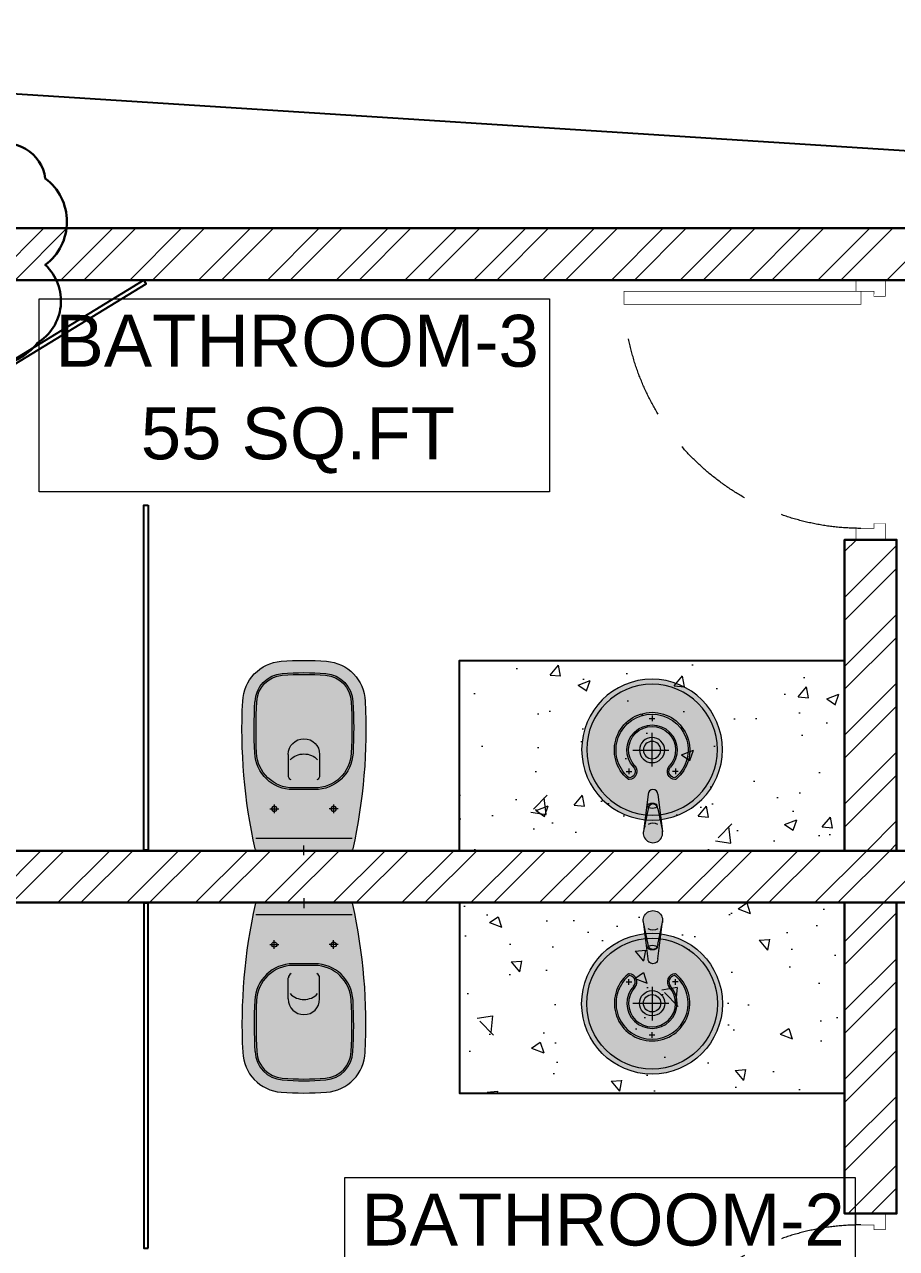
# Model space of a CAD drawing. Header units: inches. Extents: x 16106347 to 16308397, y -515360 to -420631.
# Drawn here: x 16157215 to 16159735, y -483675 to -480138 of the extents above; entities that cross this region are included whole.
import ezdxf

# ---------------------------------------------------------------- set-up
doc = ezdxf.new("R2010")
doc.units = ezdxf.units.IN
doc.header["$LTSCALE"] = 1000
doc.header["$MEASUREMENT"] = 0
doc.linetypes.add('DASHED2', pattern=[0.375, 0.25, -0.125])
doc.layers.get('0').update_dxf_attribs({"color": 1})
for name, color, linetype, lineweight in [('$TD_AUDIT_GENERATED_(12FAFF)', 37, 'Continuous', 20), ('Dimension', 18, 'Continuous', 5), ('DOOR', 251, 'Continuous', 20), ('HA', 253, 'Continuous', 5), ('SANITARY', 251, 'Continuous', 13), ('stone', 251, 'Continuous', 18), ('WALL', 7, 'Continuous', 30)]:
    doc.layers.add(name, color=color, linetype=linetype, lineweight=lineweight)
for name, color, linetype in [('00', 252, 'Continuous'), ('ARH-FURNITURE', 252, 'Continuous'), ('DIEN HOA', 111, 'Continuous'), ('TEXT', 7, 'Continuous')]:
    doc.layers.add(name, color=color, linetype=linetype)
doc.styles.add('ARIAL', font='ARIALN.TTF')
doc.styles.add('ROMANS', font='simplex.shx', dxfattribs={"width": 0.7})
doc.dimstyles.new('dim100', dxfattribs={"dimtxt": 250, "dimasz": 250, "dimexe": 200, "dimexo": 200, "dimgap": 100, "dimtad": 1, "dimdec": 0, "dimzin": 0, "dimdsep": 46, "dimtxsty": 'ROMANS', "dimcen": 0, "dimclrd": 5, "dimclre": 5, "dimclrt": 4, "dimadec": 0, "dimazin": 0, "dimtfac": 1, "dimtdec": 0, "dimtix": 1, "dimtofl": 0, "dimtmove": 2, "dimatfit": 3, "dimfxl": 0, "dimtolj": 1, "dimtzin": 0, "dimlwd": -1, "dimlwe": -1, "dimarcsym": 0})
pattern_1 = [(45, (20506.6113, 338131.157), (-3.97747564, 3.97747564), []), (45, (20509.263, 338131.157), (-3.97747564, 3.97747564), [])]

# ---------------------------------------------------------------- blocks, each defined once
blk = doc.blocks.new('FGHFGHH')
blk.add_hatch(color=7).paths.add_polyline_path([(366344.89, -2950.85, 0.382178), (366349.52, -2955.31, 0.068296), (366366.57, -2953.87, 0.314441), (366366.79, -2953.58), (366366.79, -2942.89, 0.314441), (366366.57, -2942.6, 0.068296), (366349.52, -2941.15, 0.381451), (366344.89, -2945.6, 0.036994)])
at = {"layer": 'SANITARY'}
for p, q in [((366365.38, -2953.8, 0.32), (366365.38, -2942.68, 0.32)), ((366355.66, -2946.42, 0.32), (366358.09, -2946.42, 0.32)), ((366359.53, -2949.47, 0.32), (366359.53, -2946.98, 0.32)), ((366359.73, -2949.47, 0.32), (366359.73, -2946.98, 0.32)), ((366355.66, -2950.04, 0.32), (366358.09, -2950.04, 0.32))]:
    blk.add_line(p, q, dxfattribs=at)
at = {"layer": 'SANITARY', "ltscale": 2}
for p, q in [((366361.45, -2944.8, 0.32), (366362.45, -2944.8, 0.32)), ((366361.95, -2944.3, 0.32), (366361.95, -2945.31, 0.32)), ((366367.3, -2948.23, 0.32), (366366.17, -2948.23, 0.32)), ((366361.45, -2951.66, 0.32), (366362.45, -2951.66, 0.32)), ((366361.95, -2952.17, 0.32), (366361.95, -2951.16, 0.32))]:
    blk.add_line(p, q, dxfattribs=at)
at = {"layer": 'SANITARY'}
blk.add_lwpolyline([(366366.79, -2942.89, 0.314441), (366366.57, -2942.6, 0.068296), (366349.52, -2941.15, 0.381451), (366344.89, -2945.6, 0.036994), (366344.89, -2950.85, 0.382178), (366349.52, -2955.31, 0.068296), (366366.57, -2953.87, 0.314441), (366366.79, -2953.58)], format="xyb", close=True, dxfattribs=at)
for centre in [(366361.95, -2944.8, 0.32), (366361.95, -2951.66, 0.32)]:
    blk.add_circle(centre, 0.303, dxfattribs=at)
for centre, radius, start, end in [((366349.7, -2945.97, 0.32), 3.4, 92.1187, 175.6363), ((366349.7, -2945.97, 0.32), 3.2, 92.1187, 175.6363), ((366352.77, -3004.07, 0.32), 61.59, 87.467, 92.974), ((366352.77, -3004.07, 0.32), 61.59, 87.467, 92.974), ((366352.77, -3004.07, 0.32), 61.38, 87.467, 92.974), ((366355.29, -2946.98, 0.32), 4.24, 0, 87.467), ((366355.29, -2946.98, 0.32), 4.44, 0, 87.467), ((366355.29, -2946.98, 0.32), 4.44, 0, 87.467), ((366380.28, -2948.24, 0.32), 34.07, 175.7435, 184.2165), ((366380.28, -2948.24, 0.32), 33.87, 175.7435, 184.2165), ((366355.66, -2948.23, 0.32), 1.81, 90, 270), ((366357.66, -2948.16, 0.32), 2.05, 132.5285, 181.9995), ((366358.09, -2946.98, 0.32), 0.553, 25.0517, 90), ((366357.66, -2948.3, 0.32), 2.05, 178.0005, 227.4715), ((366355.29, -2949.47, 0.32), 4.24, 272.9955, 0), ((366355.29, -2949.47, 0.32), 4.44, 272.9955, 0), ((366358.09, -2949.49, 0.32), 0.553, 270, 334.9483), ((366349.7, -2950.49, 0.32), 3.4, 184.3637, 267.8813), ((366349.7, -2950.49, 0.32), 3.2, 184.3637, 267.8813), ((366352.61, -2898.28, 0.32), 55.7, 266.8692, 272.9955), ((366352.61, -2898.28, 0.32), 55.5, 266.8692, 272.9955)]:
    blk.add_arc(centre, radius, start, end, dxfattribs=at)
blk = doc.blocks.new('WASHBASIN2')
blk.add_hatch(color=256).paths.add_polyline_path([(374417.49, 232.04, 1), (374400.96, 232.04, 1)])
at = {"layer": 'SANITARY', "ltscale": 30}
for p, q in [((374406.16, 234.59), (374406.83, 234.59)), ((374406.49, 234.26), (374406.49, 234.93)), ((374412.29, 234.59), (374411.62, 234.59)), ((374411.96, 234.26), (374411.96, 234.93)), ((374409.22, 234.01), (374409.22, 230.08)), ((374406.98, 232.09), (374411.17, 232.09)), ((374409.22, 228.04), (374409.22, 228.71)), ((374408.89, 228.38), (374409.56, 228.38))]:
    blk.add_line(p, q, dxfattribs=at)
at = {"layer": 'SANITARY'}
for centre, radius in [((374409.22, 232.04), 8.27), ((374409.22, 232.09), 1.48), ((374409.22, 232.09), 1.02)]:
    blk.add_circle(centre, radius, dxfattribs=at)
at = {"layer": 'SANITARY', "ltscale": 50}
blk.add_circle((374409.22, 232.04), 7.68, dxfattribs=at)
at = {"layer": 'SANITARY', "ltscale": 5}
for centre, radius, start, end in [((374409.22, 232.09), 4.43, 129.5837, 50.4163), ((374409.22, 232.09), 4.23, 130.7532, 49.2468), ((374406.53, 235.35), 0.197, 87.2096, 129.5837), ((374406.59, 235.14), 0.197, 79.7742, 130.7532), ((374406.49, 234.59), 0.953, 318.6274, 87.2096), ((374406.49, 234.59), 0.756, 318.6274, 79.7742), ((374411.96, 234.59), 0.953, 92.7904, 221.3726), ((374411.96, 234.59), 0.756, 100.2258, 221.3726), ((374411.86, 235.14), 0.197, 49.2468, 100.2258), ((374411.92, 235.35), 0.197, 50.4163, 92.7904), ((374409.22, 232.09), 2.95, 137.0872, 42.9128), ((374409.22, 232.09), 2.76, 137.0872, 42.9128)]:
    blk.add_arc(centre, radius, start, end, dxfattribs=at)
at = {"layer": 'SANITARY'}
blk.add_ellipse((374409.25, 238.63), major_axis=(-0.557, 0), ratio=0.499592, dxfattribs=at)
blk = doc.blocks.new('GFHFGH')
blk.add_hatch(color=256).paths.add_polyline_path([(365929.69, -1585.89, -0.002503), (365929.69, -1585.88), (365930.24, -1583.28, -1), (365931.37, -1583.28), (365931.91, -1585.88), (365931.92, -1585.89, -1.22444)])
at = {"layer": 'HA'}
for points in [[(365930.24, -1583.28, -1), (365931.37, -1583.28), (365931.9, -1585.83), (365931.37, -1581.58, 1), (365930.24, -1581.58), (365929.7, -1585.83)], [(365929.69, -1585.89, -0.002503), (365929.69, -1585.88), (365930.24, -1583.28, -1), (365931.37, -1583.28), (365931.91, -1585.88), (365931.92, -1585.89, -1.22444)]]:
    blk.add_hatch(color=256, dxfattribs=at).paths.add_polyline_path(points)
at = {"layer": 'SANITARY', "color": 7, "ltscale": 0.5}
for p, q in [((365930.24, -1581.58), (365929.69, -1585.98)), ((365931.37, -1581.58), (365931.92, -1585.98)), ((365930.24, -1583.28), (365929.69, -1585.89)), ((365931.37, -1583.28), (365931.92, -1585.89))]:
    blk.add_line(p, q, dxfattribs=at)
for centre, radius, start, end in [((365930.8, -1581.58), 0.568, 0, 180), ((365930.8, -1583.28), 0.568, 0, 180), ((365930.8, -1586.12), 1.14, 60.0024, 119.9976), ((365930.8, -1586.12), 1.14, 167.9035, 12.0965)]:
    blk.add_arc(centre, radius, start, end, dxfattribs=at)
blk = doc.blocks.new('RETRET')
at = {"layer": 'ARH-FURNITURE', "xscale": -1, "rotation": 37.20011218496123}
blk.add_blockref('WASHBASIN2', (449057.8, 201303.56), dxfattribs=at)
at = {"layer": 'ARH-FURNITURE', "rotation": 217.2001121849607}
blk.add_blockref('GFHFGH', (443117.17, 195106.67), dxfattribs=at)
blk = doc.blocks.new('800mm wide flush door')
at = {"layer": 'DOOR', "const_width": 2}
for points in [[(35, 75), (34.9, 805), (74.9, 805), (75, 75)], [(50, 35), (35, 34.9), (35, 89.9), (0, 89.9), (0, -0.1), (50, 0)], [(750, 35), (765, 35), (765, 90), (800, 90), (800, 0), (750, 0)]]:
    blk.add_lwpolyline(points, close=True, dxfattribs=at)
at = {"layer": 'DOOR', "linetype": 'DASHED2'}
blk.add_arc((32.9, 74.1), 732.1, 0.0672, 86.714, dxfattribs=at)
blk = doc.blocks.new('zw$8369')
at = {"layer": 'HA'}
h = blk.add_hatch(dxfattribs=at)
h.set_pattern_fill('ANSI32', color=251, scale=15, angle=360, style=0)
h.set_pattern_definition(pattern_1)
h.paths.add_polyline_path([(-1528.63, 71.01), (-1681.63, 71.01), (-1681.63, 65.01), (-1528.63, 65.01)])
h = blk.add_hatch(dxfattribs=at)
h.set_pattern_fill('ANSI32', color=251, scale=15, angle=360, style=0)
h.set_pattern_definition(pattern_1)
h.paths.add_polyline_path([(-1561.63, 35.01), (-1555.63, 35.01), (-1555.63, -0.93), (-1561.63, -0.93)])
h = blk.add_hatch(dxfattribs=at)
h.set_pattern_fill('AR-CONC', color=251, scale=2, angle=360)
h.set_pattern_definition([(50, (-360790.777, 8651.511), (14.34520365, -1.2550427), [1.5, -16.5]), (355, (-360790.777, 8651.511), (-2.7750267, 15.0438427), [1.2, -13.2]), (100.4514445, (-360789.581, 8651.407), (11.57017693, 13.7887998), [1.27480384, -14.02284224]), (46.1842, (-360790.777, 8655.511), (21.3448266, -3.3103856), [2.25, -24.75]), (96.6356355, (-360788.998, 8655.236), (18.6932389, 19.482372), [1.9122068, -21.0342752]), (351.184164, (-360790.777, 8655.511), (18.6932389, 19.482372), [1.8, -19.8]), (21, (-360788.777, 8654.511), (11.93814104, -8.0523778), [1.5, -16.5]), (326, (-360788.777, 8654.511), (4.86630664, 14.5030009), [1.2, -13.2]), (71.4514447, (-360787.782, 8653.84), (16.80444753, 6.45062306), [1.2748038, -14.02284224]), (37.5, (-360790.777, 8651.5115), (0.24319711, 6.65787708), [0, -13.04, 0, -13.4, 0, -13.25]), (7.5, (-360790.777, 8651.5115), (5.26139075, 7.88823424), [0, -7.64, 0, -12.74, 0, -5.05]), (327.5, (-360795.237, 8651.5115), (10.67644872, -0.451097435), [0, -5, 0, -15.6, 0, -20.7]), (317.5, (-360797.237, 8651.5115), (11.66372339, 2.00209965), [0, -6.5, 0, -10.36, 0, -14.7])])
h.paths.add_polyline_path([(-1606.13, -0.93), (-1606.13, 21.07), (-1561.63, 21.07), (-1561.63, -0.93)])
h = blk.add_hatch(dxfattribs=at)
h.set_pattern_fill('ANSI32', color=251, scale=15, angle=360, style=0)
h.set_pattern_definition(pattern_1)
h.paths.add_polyline_path([(-1681.63, -0.93), (-1459.63, -0.93), (-1459.63, -6.93), (-1681.63, -6.93)])
h = blk.add_hatch(dxfattribs=at)
h.set_pattern_fill('AR-CONC', color=251, scale=2, angle=360)
h.set_pattern_definition([(310, (-360790.777, -8659.362), (14.34520365, 1.2550427), [1.5, -16.5]), (5, (-360790.777, -8659.362), (-2.7750267, -15.0438427), [1.2, -13.2]), (259.5485555, (-360789.581, -8659.257), (11.57017693, -13.7887998), [1.27480384, -14.02284224]), (313.8158, (-360790.777, -8663.362), (21.3448266, 3.3103856), [2.25, -24.75]), (263.3643645, (-360788.998, -8663.086), (18.6932389, -19.482372), [1.9122068, -21.0342752]), (8.815836, (-360790.777, -8663.362), (18.6932389, -19.482372), [1.8, -19.8]), (339, (-360788.777, -8662.362), (11.93814104, 8.0523778), [1.5, -16.5]), (34, (-360788.777, -8662.362), (4.86630664, -14.5030009), [1.2, -13.2]), (288.5485553, (-360787.782, -8661.691), (16.80444753, -6.45062306), [1.2748038, -14.02284224]), (322.5, (-360790.777, -8659.362), (0.24319711, -6.65787708), [0, -13.04, 0, -13.4, 0, -13.25]), (352.5, (-360790.777, -8659.362), (5.26139075, -7.88823424), [0, -7.64, 0, -12.74, 0, -5.05]), (32.5, (-360795.237, -8659.362), (10.67644872, 0.451097435), [0, -5, 0, -15.6, 0, -20.7]), (42.5, (-360797.237, -8659.362), (11.66372339, -2.00209965), [0, -6.5, 0, -10.36, 0, -14.7])])
h.paths.add_polyline_path([(-1606.13, -6.93), (-1606.13, -28.93), (-1561.63, -28.93), (-1561.63, -6.93)])
h = blk.add_hatch(dxfattribs=at)
h.set_pattern_fill('ANSI32', color=251, scale=15, angle=360, style=0)
h.set_pattern_definition(pattern_1)
h.paths.add_polyline_path([(-1561.63, -6.93), (-1555.63, -6.93), (-1555.63, -42.86), (-1561.63, -42.86)])
at = {"layer": 'Dimension', "color": 251, "elevation": 0}
for points in [[(-1654.72, 62.85), (-1595.74, 62.85), (-1595.74, 40.55), (-1654.72, 40.55)], [(-1619.39, -38.7), (-1560.41, -38.7), (-1560.41, -61), (-1619.39, -61)]]:
    blk.add_lwpolyline(points, close=True, dxfattribs=at)
at = {"layer": 'stone', "color": 251, "lineweight": 25, "elevation": 0}
for points in [[(-1561.63, -0.93), (-1606.13, -0.93), (-1606.13, 21.07), (-1561.63, 21.07)], [(-1561.63, -6.93), (-1606.13, -6.93), (-1606.13, -28.93), (-1561.63, -28.93)]]:
    blk.add_lwpolyline(points, close=True, dxfattribs=at)
at = {"layer": 'WALL', "color": 251, "elevation": 0}
for points in [[(-1681.63, 71.01), (-1528.63, 71.01), (-1528.63, 65.01), (-1681.63, 65.01)], [(-1561.63, -0.93), (-1561.63, 35.01), (-1555.63, 35.01), (-1555.63, -0.93)], [(-1681.63, -0.93), (-1459.63, -0.93), (-1459.63, -6.93), (-1681.63, -6.93)], [(-1561.63, -6.93), (-1561.63, -42.86), (-1555.63, -42.86), (-1555.63, -6.93)]]:
    blk.add_lwpolyline(points, close=True, dxfattribs=at)
at = {"layer": 'WALL', "color": 251, "lineweight": 25, "elevation": 0}
for points in [[(-1664.85, 51.46), (-1664.59, 51.03), (-1642.37, 64.58), (-1642.63, 65.01)], [(-1642.13, 38.99), (-1642.13, -0.87), (-1642.63, -0.87), (-1642.63, 38.99)], [(-1642.13, -46.84), (-1642.13, -6.98), (-1642.63, -6.98), (-1642.63, -46.84)]]:
    blk.add_lwpolyline(points, close=True, dxfattribs=at)
at = {"layer": '$TD_AUDIT_GENERATED_(12FAFF)', "color": 251, "linetype": 'Continuous', "yscale": 0.03750000029797507, "zscale": 0.03750000029797507}
for p, xscale, rotation in [((-1556.94, 65.01, 0), -0.03750000029797507, 90.00818285734634), ((-1556.94, -72.86, 0), 0.03750000029797507, 89.99181714265337)]:
    blk.add_blockref('800mm wide flush door', p, dxfattribs=dict(at, xscale=xscale, rotation=rotation))
at = {"layer": 'ARH-FURNITURE', "color": 251}
for p, xscale, yscale, zscale, rotation in [((101742.35, -109159.63, 0), 0.9841860465116756, 0.9841860465116756, 0.9841860465116756, 142.7998878155432), ((101742.35, 109151.78, 0), -0.9841860465116754, 0.9841860465116754, 0.9841860465116754, 37.20011218445669)]:
    blk.add_blockref('RETRET', p, dxfattribs=dict(at, xscale=xscale, yscale=yscale, zscale=zscale, rotation=rotation))
at = {"layer": 'SANITARY', "color": 251, "xscale": -1, "rotation": 89.99999999999962}
blk.add_blockref('FGHFGHH', (-4572.36, 366365.86, 0), dxfattribs=at)
at = {"layer": 'SANITARY', "color": 251, "rotation": 90.00000000000007}
blk.add_blockref('FGHFGHH', (-4572.36, -366373.72, 0), dxfattribs=at)
at = {"layer": 'TEXT', "color": 251, "char_height": 6, "width": 80.1115, "attachment_point": 1, "style": 'ARIAL'}
for s, insert in [('{\\fArial|b0|i0|c0|p34;\\W5.15194; }{\\fArial|b0|i0|c0|p34;\\C1;BATHROOM-3}', (-1664.85, 61, 0)), ('{\\fArial|b0|i0|c0|p34;\\W9.36108; }{\\fArial|b0|i0|c0|p34;\\C1;55 SQ.FT}', (-1664.79, 50.3, 0)), ('{\\fArial|b0|i0|c0|p34;\\W5.16513; }{\\fArial|b0|i0|c0|p34;\\C1;BATHROOM-2}', (-1629.52, -40.55, 0))]:
    blk.add_mtext(s, dxfattribs=dict(at, insert=insert))

msp = doc.modelspace()

# ---------------------------------------------------------------- linework, layer by layer
at = {"layer": 'DIEN HOA', "color": 5, "linetype": 'Continuous', "lineweight": 30, "elevation": 0}
msp.add_lwpolyline([(16156116, -480492.2, -0.5), (16156366, -480492.2, -0.5), (16156616, -480492.2, -0.5), (16156866, -480492.2, -0.5), (16157116, -480492.2, -0.5), (16157275.2, -480583.1, -0.5), (16157275.2, -480833.1, -0.5), (16157251.2, -481059.1, -0.5), (16157001.2, -481059.1, -0.5), (16156751.2, -481059.1, -0.5), (16156501.2, -481059.1, -0.5), (16156251.2, -481059.1, -0.5), (16156116, -480944.3, -0.5), (16156116, -480694.3, -0.5)], format="xyb", close=True, dxfattribs=at)

# ---------------------------------------------------------------- block references
at = {"layer": '00', "color": 1, "linetype": 'Continuous', "xscale": 25, "yscale": 25, "zscale": 25}
msp.add_blockref('zw$8369', (16198625.9, -482502.1, 0), dxfattribs=at)

# ---------------------------------------------------------------- leaders
at = {"layer": 'DIEN HOA', "color": 5, "linetype": 'Continuous'}
msp.add_leader([(16161165.6, -480593.3, 0), (16154036.7, -480138.3, 0)], dimstyle='dim100', override={"dimasz": 12, "dimgap": 100, "dimtad": 0}, dxfattribs=at)

doc.saveas('drawing.dxf')
